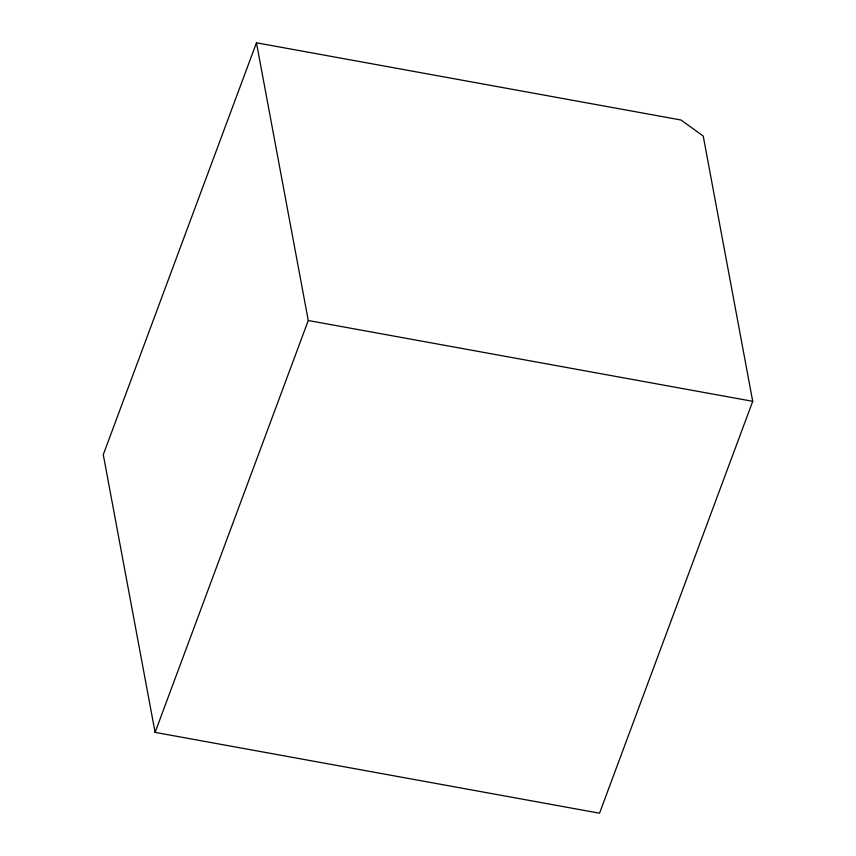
<?xml version="1.0" encoding="UTF-8"?>
<svg xmlns="http://www.w3.org/2000/svg" width="856" height="856" viewBox="0 0 856 856"><rect width="100%" height="100%" fill="white"/><g stroke="black" fill="none" stroke-linecap="round" stroke-linejoin="round"><path stroke-width="1.28" d="M256.458 42.8L103.276 454.675L155.096 732.383L599.542 813.2L752.724 401.325L703.225 136.061L681.002 120.001L256.458 42.8L308.267 320.508L155.096 732.383M308.267 320.508L752.724 401.325"/></g></svg>
